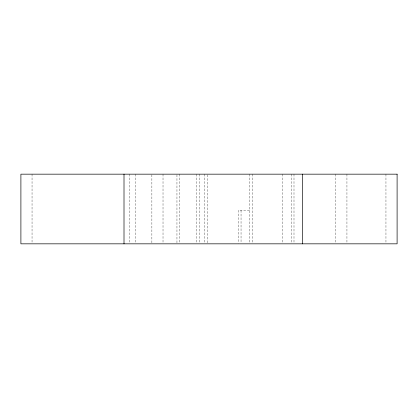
<?xml version="1.0" encoding="UTF-8"?>
<svg xmlns="http://www.w3.org/2000/svg" width="418" height="418" viewBox="0 0 418 418"><rect width="100%" height="100%" fill="white"/><g stroke="black" fill="none" stroke-linecap="round" stroke-linejoin="round"><path stroke-width="0.31" stroke-dasharray="2.09 1.57" d="M249.405 210.395L238.26 210.395L238.26 243.192M385.955 174.165L385.955 243.182M346.94 174.165L346.94 243.182M335.795 174.165L335.795 243.182M293.995 174.165L293.995 243.182M291.205 174.165L291.205 243.182M282.845 174.165L282.845 243.182M252.195 174.165L252.195 243.182M249.405 174.165L249.405 243.192M241.045 210.395L241.045 243.192M207.605 174.818L207.605 243.182M204.82 174.165L204.82 243.182M199.245 174.165L199.245 243.182M196.46 174.165L196.46 243.182M179.74 174.165L179.74 243.182M176.955 174.818L176.955 243.182M163.02 174.165L163.02 243.182M151.875 174.818L151.875 243.182M135.155 174.165L135.155 243.182M129.58 174.165L129.58 243.182M32.045 174.165L32.045 243.182"/><path stroke-width="0.63" d="M302.355 174.165L302.355 243.835M124.005 174.165L124.005 243.835M397.1 174.165L20.9 174.165L20.9 243.835L397.1 243.835L397.1 174.165"/></g></svg>
